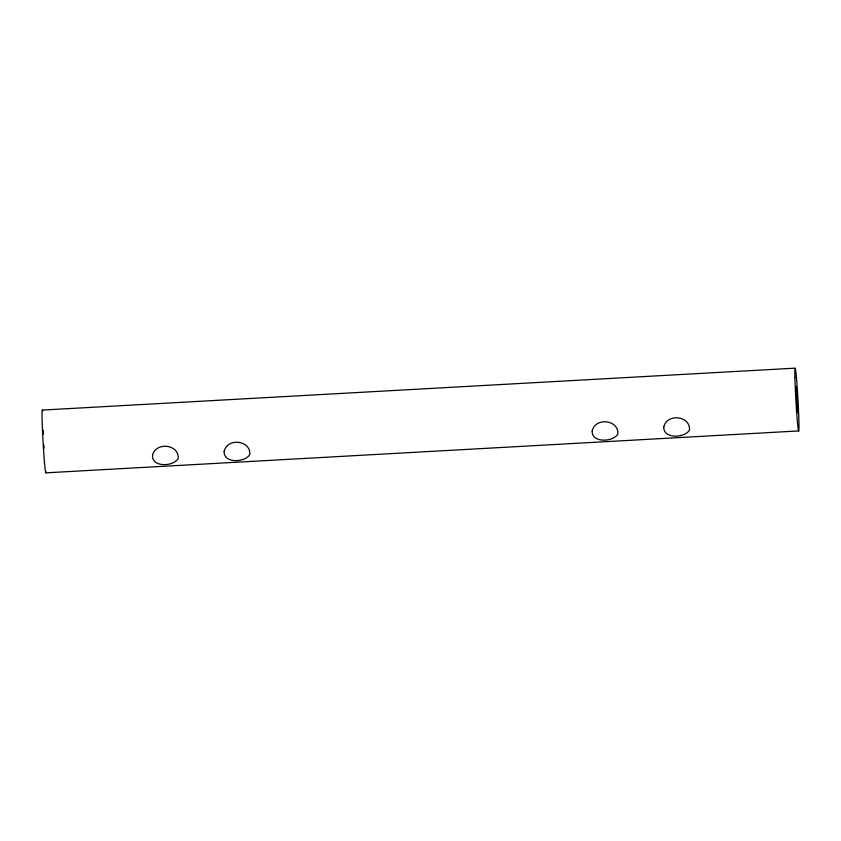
<?xml version="1.0" encoding="UTF-8"?>
<svg xmlns="http://www.w3.org/2000/svg" width="841" height="841" viewBox="0 0 841 841"><rect width="100%" height="100%" fill="white"/><g stroke="black" fill="none" stroke-linecap="round" stroke-linejoin="round"><path stroke-width="1.26" d="M42.334 410.072L795.144 368.158M45.856 472.842L798.666 430.928M43.869 445.015L44.089 448.148M43.322 434.156L43.238 430.224M46.066 471.654A31.432 1.062 86.8 0 1 43.059 441.882A31.432 1.062 86.8 0 1 42.66 411.028M796.091 386.965L797.636 412.626L796.091 386.965M152.526 455.244C151.569 467.585 173.393 466.744 178.197 458.566C179.333 444.29 155.911 441.43 152.526 455.244M224.148 451.26C223.191 463.591 245.015 462.76 249.819 454.571C250.954 440.306 227.533 437.446 224.148 451.26M592.19 430.771C591.234 443.102 613.057 442.261 617.862 434.082C618.997 419.817 595.575 416.947 592.19 430.771M663.812 426.786C662.855 439.118 684.679 438.277 689.483 430.098C690.619 415.832 667.197 412.963 663.812 426.786M794.934 377.651A31.432 1.062 86.8 0 0 798.34 429.972A31.432 1.062 86.8 0 0 797.457 391.012A31.432 1.062 86.8 0 0 794.934 377.651"/></g></svg>
